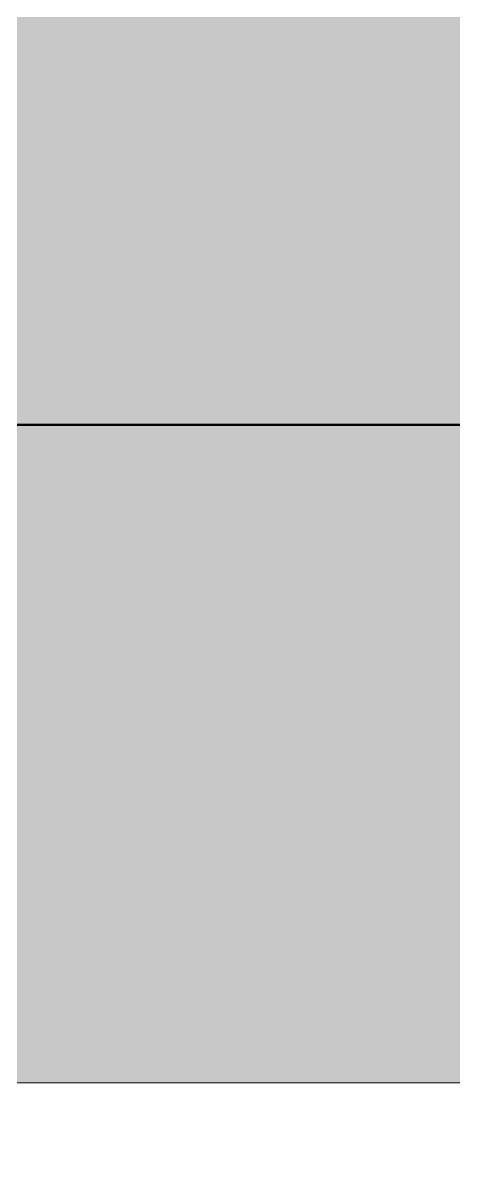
# Model space of a CAD drawing. Header units: millimetres. Extents: x -155050 to -36395, y -2753 to 7638.
# Drawn here: x -81984.4 to -81856.6, y -972.2 to -630.9 of the extents above; entities that cross this region are included whole.
import ezdxf

# ---------------------------------------------------------------- set-up
doc = ezdxf.new("R2010")
doc.units = ezdxf.units.MM
for name, pattern in [('IMPORT-DASHDOT', [11.176, 8.128, -1.524, 0, -1.524]), ('IMPORT-DASHED _2_', [9.652, 8.128, -1.524]), ('IMPORT-DĚLICÍ2 _2_', [15.875, 6.35, -3.175, 0, -3.175, 0, -3.175]), ('IMPORT-KANVBRDO', [20, 7, -6.5, 0, -6.5])]:
    doc.linetypes.add(name, pattern=pattern)
for name, color, linetype, lineweight, true_color in [('---1 - PBS PNP-1', 1, 'Continuous', 35, 0xff0000), ('00_pL_hranice pozemku', 1, 'Continuous', 35, 0xff0000), ('00_pL_katastr-1', 150, 'Continuous', 35, 0x007fff), ('00_pL_KOTY 1500', 7, 'Continuous', 9, 0x260000), ('00_pL_přípojka destova kanalizace-2', 7, 'Continuous', 35, 0x3f7f3f), ('212_HK_situace_03_dwg-1', 40, 'Continuous', 9, 0xffbf00), ('A-WALL-3', 7, 'Continuous', 9, 0xdeddc7), ('A-WALL-4', 7, 'Continuous', 9, 0x787878), ('hch budova-1', 7, 'Continuous', 9, 0x00a5a5), ('hch kanal-3', 30, 'IMPORT-KANVBRDO', 9, 0xff7f00), ('hch oploceni-1', 7, 'IMPORT-DĚLICÍ2 _2_', 9, 0x00a5a5), ('hch teren-1', 7, 'Continuous', 9, 0x00a5a5), ('hch tok-1', 7, 'Continuous', 9, 0x00a5a5), ('Obrys', 2, 'Continuous', 9, 0xffff00), ('Obrys-2', 1, 'IMPORT-DASHED _2_', 9, 0xff0000), ('Obrys-3', 5, 'Continuous', 9, 0x0000ff), ('Obrys-4', 5, 'IMPORT-DASHDOT', 9, 0x0000ff), ('PDF7_000 ISN KABELY NN', 9, 'Continuous', 9, 0x808080), ('PDF7_000 ISN SDĚL OPTIKA METALIKA CHRÁNIČKA PŘÍVOD', 9, 'Continuous', 9, 0x808080), ('PDF7_0V-návrh kanal dešťová', 7, 'Continuous', 9, 0x656565), ('PDF7_26', 9, 'Continuous', 9, 0x808080), ('PDF7_CKKOTY', 7, 'Continuous', 9, 0x260000), ('PDF7_GP Hraniční linie', 7, 'Continuous', 9, 0x0052a5), ('PDF7_GP Stromy', 7, 'Continuous', 9, 0x67a552), ('PDF7_GP Veřejné osvětlení - lampy', 200, 'Continuous', 9, 0xbf00ff), ('PDF7_GP Výšky bodů', 7, 'Continuous', 9, 0x0052a5), ('PDF7_ISS DEŠŤOVÁ KANALIZACE', 9, 'Continuous', 9, 0x808080), ('PDF7_POPIS_500', 1, 'Continuous', 9, 0xff0000), ('PDF7_Slezské Předměstí_646971$0$21900', 7, 'Continuous', 9, 0x002600), ('PDF7_VO_KABEL', 7, 'Continuous', 9, 0x7f6f3f), ('Vlastní 1_A-DETL-GENF-1', 9, 'Continuous', 9, 0x808080)]:
    doc.layers.add(name, color=color, linetype=linetype, lineweight=lineweight, true_color=true_color)
for name, color, linetype, lineweight in [('0-1', 7, 'Continuous', 9), ('00_pL_KOTY', 7, 'Continuous', 9), ('00_pl_rozhrani ploch', 7, 'Continuous', 18), ('00_pL_stavajici objekty', 7, 'Continuous', 50), ('2966-1_navrh dispozice stroju-HK_dwg-1', 7, 'Continuous', 9), ('A-DETL-THIN', 7, 'Continuous', 9), ('A-WALL', 7, 'Continuous', 9), ('HK_TEREN_SESAZENI_dwg-1', 7, 'Continuous', 9), ('Kóty', 7, 'Continuous', 9), ('PDF7_000 BOURÁNÍ', 7, 'Continuous', 9), ('PDF7_GP Popis', 7, 'Continuous', 9)]:
    doc.layers.add(name, color=color, linetype=linetype, lineweight=lineweight)

# ---------------------------------------------------------------- blocks, each defined once
blk = doc.blocks.new('2966-1_navrh dispozice stroju-HK_dwg-867852-Řez 4')
at = {"layer": '0-1'}
for p, q in [((-194955.83, -750), (-197875.83, -750)), ((-197875.83, -750), (-194955.83, -750)), ((-194955.83, -750), (-197875.83, -750)), ((-197875.83, -750), (-196306.83, -750)), ((-194955.83, -750), (-197875.83, -750)), ((-194955.83, -750), (-197875.83, -750)), ((-194955.83, -750), (-197875.83, -750)), ((-194955.83, -750), (-197875.83, -750)), ((-194955.83, -750), (-197875.83, -750)), ((-194955.83, -750), (-197875.83, -750)), ((-194955.83, -750), (-197875.83, -750)), ((-194955.83, -750), (-197875.83, -750)), ((-194955.83, -750), (-197875.83, -750)), ((-194955.83, -750), (-197875.83, -750)), ((-194955.83, -750), (-197875.83, -750)), ((-194955.83, -750), (-197875.83, -750)), ((-197875.83, -750), (-194955.83, -750)), ((-196306.83, -750), (-197875.83, -750)), ((-194955.83, -750), (-197875.83, -750)), ((-194955.83, -750), (-197875.83, -750)), ((-194955.83, -750), (-197875.83, -750)), ((-194955.83, -750), (-197875.83, -750)), ((-194955.83, -750), (-197875.83, -750)), ((-194955.83, -750), (-197875.83, -750)), ((-194955.83, -750), (-197875.83, -750)), ((-194955.83, -750), (-197875.83, -750)), ((-194955.83, -750), (-197875.83, -750)), ((-194955.83, -750), (-197875.83, -750)), ((-194955.83, -750), (-197875.83, -750)), ((-194955.83, -750), (-197875.83, -750)), ((-197616.83, -750), (-194955.83, -750)), ((-197616.83, -750), (-194955.83, -750)), ((-197384.33, -750), (-197614.33, -750)), ((-197384.33, -750), (-197614.33, -750)), ((-197387.33, -750), (-197611.33, -750)), ((-197387.33, -750), (-197611.33, -750)), ((-197387.33, -750), (-197611.33, -750)), ((-197387.33, -750), (-197611.33, -750)), ((-197387.33, -750), (-197611.33, -750)), ((-197387.33, -750), (-197611.33, -750)), ((-197425.24, -750), (-197573.41, -750)), ((-197425.24, -750), (-197573.41, -750)), ((-197471.44, -750), (-197438.9, -750)), ((-197471.44, -750), (-197438.9, -750)), ((-197438.9, -750), (-197470.68, -750)), ((-197438.9, -750), (-197470.68, -750)), ((-197438.9, -750), (-197438.09, -750)), ((-197438.9, -750), (-197438.09, -750)), ((-197408.35, -750), (-197438.09, -750)), ((-197408.35, -750), (-197438.09, -750)), ((-197405.63, -750), (-197425.24, -750)), ((-197405.63, -750), (-197425.24, -750)), ((-197416.26, -750), (-197417.33, -750)), ((-197416.26, -750), (-197417.33, -750)), ((-197416.26, -750), (-197417.33, -750)), ((-197416.26, -750), (-197417.33, -750)), ((-197416.26, -750), (-197417.33, -750)), ((-197416.26, -750), (-197417.33, -750)), ((-197416.26, -750), (-197417.33, -750)), ((-197416.26, -750), (-197417.33, -750)), ((-197416.26, -750), (-197417.33, -750)), ((-197416.26, -750), (-197417.33, -750)), ((-197416.26, -750), (-197417.33, -750)), ((-197416.26, -750), (-197417.33, -750)), ((-197416.83, -750), (-197399.83, -750)), ((-197416.83, -750), (-197399.83, -750)), ((-197416.26, -750), (-197407.83, -750)), ((-197416.26, -750), (-197407.83, -750)), ((-197416.26, -750), (-197407.83, -750)), ((-197416.26, -750), (-197407.83, -750)), ((-197405.66, -750), (-197408.35, -750)), ((-197405.66, -750), (-197408.35, -750)), ((-197407.83, -750), (-197407.33, -750)), ((-197407.33, -750), (-197407.83, -750)), ((-197407.83, -750), (-197407.33, -750)), ((-197407.33, -750), (-197407.83, -750)), ((-197407.83, -750), (-197407.33, -750)), ((-197407.33, -750), (-197407.83, -750)), ((-197407.83, -750), (-197407.33, -750)), ((-197407.33, -750), (-197407.83, -750)), ((-197406.73, -750), (-197407.33, -750)), ((-197406.73, -750), (-197407.33, -750)), ((-197406.73, -750), (-197407.33, -750)), ((-197406.73, -750), (-197407.33, -750)), ((-197406.73, -750), (-197407.33, -750)), ((-197406.73, -750), (-197407.33, -750)), ((-197406.73, -750), (-197407.33, -750)), ((-197406.73, -750), (-197407.33, -750)), ((-197403.33, -750), (-197406.73, -750)), ((-197403.33, -750), (-197406.73, -750)), ((-197403.33, -750), (-197406.73, -750)), ((-197406.73, -750), (-197403.33, -750)), ((-197399.83, -750), (-197405.85, -750)), ((-197399.83, -750), (-197405.85, -750)), ((-197399.33, -750), (-197405.66, -750)), ((-197399.33, -750), (-197405.66, -750)), ((-197399.33, -750), (-197405.63, -750)), ((-197399.33, -750), (-197405.63, -750)), ((-197397.13, -750), (-197403.33, -750)), ((-197397.13, -750), (-197403.33, -750)), ((-197397.13, -750), (-197403.33, -750)), ((-197397.13, -750), (-197403.33, -750)), ((-197397.13, -750), (-197403.33, -750)), ((-197397.13, -750), (-197403.33, -750)), ((-197397.13, -750), (-197403.33, -750)), ((-197397.13, -750), (-197403.33, -750)), ((-197397.13, -750), (-197403.33, -750)), ((-197403.33, -750), (-197397.13, -750)), ((-197397.13, -750), (-197403.33, -750)), ((-197397.13, -750), (-197403.33, -750)), ((-197401.49, -750), (-197402.83, -750)), ((-197401.49, -750), (-197402.83, -750)), ((-197401.49, -750), (-197402.83, -750)), ((-197401.49, -750), (-197402.83, -750)), ((-197401.49, -750), (-197402.83, -750)), ((-197401.49, -750), (-197402.83, -750)), ((-197401.49, -750), (-197402.83, -750)), ((-197401.49, -750), (-197402.83, -750)), ((-197402.83, -750), (-197401.49, -750)), ((-197402.83, -750), (-197401.49, -750)), ((-197402.83, -750), (-197401.49, -750)), ((-197402.83, -750), (-197401.49, -750)), ((-197386.17, -750), (-197401.49, -750)), ((-197386.17, -750), (-197401.49, -750)), ((-197386.17, -750), (-197401.49, -750)), ((-197386.17, -750), (-197401.49, -750)), ((-197401.29, -750), (-197384.03, -750)), ((-197384.03, -750), (-197401.29, -750)), ((-197396.06, -750), (-197397.13, -750)), ((-197396.06, -750), (-197397.13, -750)), ((-197396.06, -750), (-197397.13, -750)), ((-197396.06, -750), (-197397.13, -750)), ((-197396.06, -750), (-197397.13, -750)), ((-197396.06, -750), (-197397.13, -750)), ((-197396.06, -750), (-197397.13, -750)), ((-197396.06, -750), (-197397.13, -750)), ((-197397.13, -750), (-197396.06, -750)), ((-197397.13, -750), (-197396.06, -750)), ((-197397.13, -750), (-197396.06, -750)), ((-197397.13, -750), (-197396.06, -750)), ((-197384.83, -750), (-197396.06, -750)), ((-197384.83, -750), (-197396.06, -750)), ((-197384.83, -750), (-197396.06, -750)), ((-197384.83, -750), (-197396.06, -750)), ((-197384.33, -750), (-197387.33, -750)), ((-197384.33, -750), (-197387.33, -750)), ((-197387.33, -750), (-197384.83, -750)), ((-197384.03, -750), (-197387.33, -750)), ((-197384.83, -750), (-197387.33, -750)), ((-197384.03, -750), (-197387.33, -750)), ((-197384.78, -750), (-197384.83, -750)), ((-197384.78, -750), (-197384.83, -750)), ((-197380.42, -750), (-197384.83, -750)), ((-197384.78, -750), (-197384.83, -750)), ((-197384.78, -750), (-197384.83, -750)), ((-197380.42, -750), (-197384.83, -750)), ((-197384.78, -750), (-197384.83, -750)), ((-197384.78, -750), (-197384.83, -750)), ((-197380.42, -750), (-197384.83, -750)), ((-197384.78, -750), (-197384.83, -750)), ((-197384.78, -750), (-197384.83, -750)), ((-197380.42, -750), (-197384.83, -750)), ((-197382.83, -750), (-197384.83, -750)), ((-197384.83, -750), (-197383.49, -750)), ((-197383.18, -750), (-197384.83, -750)), ((-197382.83, -750), (-197384.83, -750)), ((-197384.83, -750), (-197383.49, -750)), ((-197383.18, -750), (-197384.83, -750)), ((-197382.83, -750), (-197384.83, -750)), ((-197384.83, -750), (-197383.49, -750)), ((-197383.18, -750), (-197384.83, -750)), ((-197382.83, -750), (-197384.83, -750)), ((-197384.83, -750), (-197383.49, -750)), ((-197383.18, -750), (-197384.83, -750)), ((-197380.42, -750), (-197384.78, -750)), ((-197380.42, -750), (-197384.78, -750)), ((-197380.42, -750), (-197384.78, -750)), ((-197380.42, -750), (-197384.78, -750)), ((-197382.8, -750), (-197384.78, -750)), ((-197382.8, -750), (-197384.78, -750)), ((-197382.8, -750), (-197384.78, -750)), ((-197382.8, -750), (-197384.78, -750)), ((-197382.8, -750), (-197384.78, -750)), ((-197382.8, -750), (-197384.78, -750)), ((-197382.8, -750), (-197384.78, -750)), ((-197382.8, -750), (-197384.78, -750)), ((-197352.59, -750), (-197384.33, -750)), ((-197365.89, -750), (-197384.33, -750)), ((-197352.59, -750), (-197384.33, -750)), ((-197352.59, -750), (-197384.33, -750)), ((-197352.59, -750), (-197384.33, -750)), ((-197365.89, -750), (-197384.33, -750)), ((-197352.59, -750), (-197384.33, -750)), ((-197352.59, -750), (-197384.33, -750)), ((-197352.59, -750), (-197384.33, -750)), ((-197384.33, -750), (-197352.59, -750)), ((-197352.59, -750), (-197384.33, -750)), ((-197352.59, -750), (-197384.33, -750)), ((-197374.33, -750), (-197384.03, -750)), ((-197374.33, -750), (-197384.03, -750)), ((-197384.03, -750), (-197374.33, -750)), ((-197374.33, -750), (-197384.03, -750)), ((-197380.42, -750), (-197382.83, -750)), ((-197380.42, -750), (-197382.83, -750)), ((-197380.42, -750), (-197382.83, -750)), ((-197380.42, -750), (-197382.83, -750)), ((-197380.42, -750), (-197382.8, -750)), ((-197380.42, -750), (-197382.8, -750)), ((-197380.42, -750), (-197382.8, -750)), ((-197380.42, -750), (-197382.8, -750)), ((-197379.72, -750), (-197380.42, -750)), ((-197379.42, -750), (-197380.42, -750)), ((-197379.72, -750), (-197380.42, -750)), ((-197379.42, -750), (-197380.42, -750)), ((-197379.72, -750), (-197380.42, -750)), ((-197379.42, -750), (-197380.42, -750)), ((-197379.72, -750), (-197380.42, -750)), ((-197379.42, -750), (-197380.42, -750)), ((-197319.83, -750), (-197379.72, -750)), ((-197319.83, -750), (-197379.72, -750)), ((-197319.83, -750), (-197379.72, -750)), ((-197319.83, -750), (-197379.72, -750)), ((-197324.83, -750), (-197379.42, -750)), ((-197324.83, -750), (-197379.42, -750)), ((-197324.83, -750), (-197379.42, -750)), ((-197324.83, -750), (-197379.42, -750)), ((-197364.76, -750), (-197365.83, -750)), ((-197364.76, -750), (-197365.83, -750)), ((-197364.76, -750), (-197365.83, -750)), ((-197364.76, -750), (-197365.83, -750)), ((-197364.76, -750), (-197365.83, -750)), ((-197364.76, -750), (-197365.83, -750)), ((-197364.76, -750), (-197356.33, -750)), ((-197364.76, -750), (-197356.33, -750)), ((-197356.33, -750), (-197355.83, -750)), ((-197355.83, -750), (-197356.33, -750)), ((-197356.33, -750), (-197355.83, -750)), ((-197355.83, -750), (-197356.33, -750)), ((-197355.83, -750), (-197352.33, -750)), ((-197355.83, -750), (-197352.33, -750)), ((-197344.33, -750), (-197352.59, -750)), ((-197344.33, -750), (-197352.59, -750)), ((-197344.33, -750), (-197352.59, -750)), ((-197344.33, -750), (-197352.59, -750)), ((-197344.33, -750), (-197352.59, -750)), ((-197344.33, -750), (-197352.59, -750)), ((-197349.33, -750), (-197352.33, -750)), ((-197352.33, -750), (-197349.33, -750)), ((-197352.33, -750), (-197349.33, -750)), ((-197349.33, -750), (-197352.33, -750)), ((-197349.33, -750), (-197352.33, -750)), ((-197352.33, -750), (-197349.33, -750)), ((-197352.33, -750), (-197349.33, -750)), ((-197349.33, -750), (-197352.33, -750)), ((-197349.33, -750), (-197344.33, -750)), ((-197344.33, -750), (-197349.33, -750)), ((-197344.33, -750), (-197349.33, -750)), ((-197344.33, -750), (-197349.33, -750)), ((-197349.33, -750), (-197344.33, -750)), ((-197344.33, -750), (-197349.33, -750)), ((-197344.33, -750), (-197349.33, -750)), ((-197344.33, -750), (-197349.33, -750)), ((-197339.33, -750), (-197344.33, -750)), ((-197339.33, -750), (-197344.33, -750)), ((-197339.33, -750), (-197344.33, -750)), ((-197339.33, -750), (-197344.33, -750)), ((-197324.83, -750), (-197339.33, -750)), ((-197339.33, -750), (-197324.83, -750)), ((-197324.83, -750), (-197339.33, -750)), ((-197339.33, -750), (-197324.83, -750)), ((-197312.83, -750), (-197324.83, -750)), ((-197324.83, -750), (-197312.83, -750)), ((-197312.83, -750), (-197324.83, -750)), ((-197324.83, -750), (-197312.83, -750)), ((-197312.83, -750), (-197294.91, -750)), ((-197312.83, -750), (-197294.91, -750))]:
    blk.add_line(p, q, dxfattribs=at)
at = {"layer": '0-1', "flags": 128}
for points in [[(-197614.62, -750), (-197597.36, -750), (-197401.29, -750)], [(-197384.03, -750), (-197401.29, -750), (-197597.36, -750), (-197614.62, -750), (-197597.36, -750), (-197401.29, -750), (-197384.03, -750), (-197374.33, -750)], [(-197614.62, -750), (-197597.36, -750), (-197401.29, -750)], [(-197374.33, -750), (-197384.03, -750), (-197401.29, -750), (-197597.36, -750), (-197614.62, -750), (-197597.36, -750), (-197401.29, -750), (-197384.03, -750)], [(-197387.33, -750), (-197388.33, -750), (-197610.33, -750), (-197611.33, -750)], [(-197387.33, -750), (-197388.33, -750), (-197610.33, -750), (-197611.33, -750)], [(-197587.83, -750), (-197410.83, -750), (-197408.27, -750)], [(-197587.83, -750), (-197410.83, -750), (-197408.27, -750)], [(-197408.27, -750), (-197412.24, -750), (-197425.24, -750), (-197573.41, -750), (-197586.42, -750), (-197412.24, -750)], [(-197408.27, -750), (-197412.24, -750), (-197425.24, -750), (-197573.41, -750), (-197586.42, -750), (-197412.24, -750)], [(-197576.57, -750), (-197576.83, -750), (-197556.83, -750), (-197441.83, -750), (-197421.83, -750), (-197422.09, -750), (-197441.94, -750)], [(-197576.57, -750), (-197576.83, -750), (-197556.83, -750), (-197441.83, -750), (-197421.83, -750), (-197422.09, -750), (-197441.94, -750)], [(-197421.83, -750), (-197422.91, -750), (-197430.75, -750), (-197432.91, -750), (-197440.75, -750), (-197441.83, -750), (-197443.73, -750), (-197455.38, -750), (-197459.15, -750), (-197467.43, -750), (-197471.06, -750), (-197474.23, -750), (-197477.8, -750), (-197485.76, -750), (-197477.8, -750)], [(-197421.83, -750), (-197422.91, -750), (-197430.75, -750), (-197432.91, -750), (-197440.75, -750), (-197441.83, -750), (-197443.73, -750), (-197455.38, -750), (-197459.15, -750), (-197467.43, -750), (-197471.06, -750), (-197474.23, -750), (-197477.8, -750), (-197485.76, -750), (-197477.8, -750)], [(-197422.09, -750), (-197444.53, -750), (-197449.53, -750)], [(-197422.09, -750), (-197444.53, -750), (-197449.53, -750)], [(-197405.66, -750), (-197408.35, -750), (-197438.09, -750), (-197438.9, -750)], [(-197405.66, -750), (-197408.35, -750), (-197438.09, -750), (-197438.9, -750)], [(-197407.83, -750), (-197416.26, -750), (-197417.33, -750)], [(-197417.33, -750), (-197416.26, -750), (-197407.83, -750)], [(-197417.33, -750), (-197416.26, -750), (-197407.83, -750)], [(-197417.33, -750), (-197416.26, -750), (-197407.83, -750)], [(-197407.83, -750), (-197416.26, -750), (-197417.33, -750)], [(-197417.33, -750), (-197416.26, -750), (-197407.83, -750)], [(-197407.83, -750), (-197416.26, -750), (-197417.33, -750)], [(-197417.33, -750), (-197416.26, -750), (-197407.83, -750)], [(-197417.33, -750), (-197416.26, -750), (-197407.83, -750)], [(-197417.33, -750), (-197416.26, -750), (-197407.83, -750)], [(-197407.83, -750), (-197416.26, -750), (-197417.33, -750)], [(-197417.33, -750), (-197416.26, -750), (-197407.83, -750)], [(-197406.73, -750), (-197403.33, -750), (-197397.13, -750)], [(-197406.73, -750), (-197403.33, -750), (-197397.13, -750)], [(-197397.13, -750), (-197403.33, -750), (-197406.73, -750)], [(-197397.13, -750), (-197403.33, -750), (-197406.73, -750)], [(-197384.83, -750), (-197386.17, -750), (-197401.49, -750), (-197402.83, -750)], [(-197386.17, -750), (-197401.49, -750), (-197402.83, -750)], [(-197384.83, -750), (-197386.17, -750), (-197401.49, -750), (-197402.83, -750)], [(-197384.83, -750), (-197386.17, -750), (-197401.49, -750), (-197402.83, -750)], [(-197384.83, -750), (-197386.17, -750), (-197401.49, -750), (-197402.83, -750)], [(-197402.83, -750), (-197401.49, -750), (-197386.17, -750)], [(-197384.83, -750), (-197386.17, -750), (-197401.49, -750), (-197402.83, -750)], [(-197384.83, -750), (-197386.17, -750), (-197401.49, -750), (-197402.83, -750)], [(-197386.17, -750), (-197401.49, -750), (-197402.83, -750)], [(-197384.83, -750), (-197386.17, -750), (-197401.49, -750), (-197402.83, -750)], [(-197384.83, -750), (-197386.17, -750), (-197401.49, -750), (-197402.83, -750)], [(-197402.83, -750), (-197401.49, -750), (-197386.17, -750)], [(-197384.83, -750), (-197396.06, -750), (-197397.13, -750)], [(-197384.83, -750), (-197396.06, -750), (-197397.13, -750)], [(-197384.83, -750), (-197396.06, -750), (-197397.13, -750)], [(-197384.83, -750), (-197396.06, -750), (-197397.13, -750)], [(-197384.83, -750), (-197396.06, -750), (-197397.13, -750)], [(-197397.13, -750), (-197396.06, -750), (-197384.83, -750)], [(-197384.83, -750), (-197396.06, -750), (-197397.13, -750)], [(-197384.83, -750), (-197396.06, -750), (-197397.13, -750)], [(-197384.83, -750), (-197396.06, -750), (-197397.13, -750)], [(-197384.83, -750), (-197396.06, -750), (-197397.13, -750)], [(-197384.83, -750), (-197396.06, -750), (-197397.13, -750)], [(-197397.13, -750), (-197396.06, -750), (-197384.83, -750)], [(-197387.33, -750), (-197384.03, -750), (-197374.33, -750), (-197387.33, -750)], [(-197387.33, -750), (-197384.03, -750), (-197374.33, -750), (-197387.33, -750)], [(-197380.42, -750), (-197379.72, -750), (-197319.83, -750)], [(-197319.83, -750), (-197379.72, -750), (-197380.42, -750)], [(-197380.42, -750), (-197379.42, -750), (-197324.83, -750)], [(-197380.42, -750), (-197379.42, -750), (-197324.83, -750)], [(-197380.42, -750), (-197379.72, -750), (-197319.83, -750)], [(-197319.83, -750), (-197379.72, -750), (-197380.42, -750)], [(-197380.42, -750), (-197379.42, -750), (-197324.83, -750)], [(-197380.42, -750), (-197379.42, -750), (-197324.83, -750)], [(-197380.42, -750), (-197379.72, -750), (-197319.83, -750)], [(-197319.83, -750), (-197379.72, -750), (-197380.42, -750)], [(-197380.42, -750), (-197379.42, -750), (-197324.83, -750)], [(-197380.42, -750), (-197379.42, -750), (-197324.83, -750)], [(-197380.42, -750), (-197379.72, -750), (-197319.83, -750)], [(-197319.83, -750), (-197379.72, -750), (-197380.42, -750)], [(-197380.42, -750), (-197379.42, -750), (-197324.83, -750)], [(-197380.42, -750), (-197379.42, -750), (-197324.83, -750)], [(-197365.83, -750), (-197364.76, -750), (-197356.33, -750)], [(-197356.33, -750), (-197364.76, -750), (-197365.83, -750)], [(-197365.83, -750), (-197364.76, -750), (-197356.33, -750)], [(-197356.33, -750), (-197364.76, -750), (-197365.83, -750)], [(-197365.83, -750), (-197364.76, -750), (-197356.33, -750)], [(-197365.83, -750), (-197364.76, -750), (-197356.33, -750)], [(-196536.83, -750), (-196554.75, -750), (-197294.91, -750), (-197312.83, -750)], [(-196536.83, -750), (-196554.75, -750), (-197294.91, -750), (-197312.83, -750)]]:
    blk.add_lwpolyline(points, dxfattribs=at)
blk.add_lwpolyline([(-197399.33, -750), (-197408.27, -750), (-197405.63, -750)], close=True, dxfattribs=at)
blk.add_lwpolyline([(-197399.33, -750), (-197408.27, -750), (-197405.63, -750)], close=True, dxfattribs=at)
at = {"layer": '0-1'}
for points, knots in [([(-197416.26, -750), (-197416.58, -750), (-197417.12, -750), (-197417.33, -750), (-197417.33, -750)], [0, 0, 0, 0, 0.498351, 1, 1, 1, 1]), ([(-197417.33, -750), (-197417.33, -750), (-197417.12, -750), (-197416.58, -750), (-197416.26, -750)], [0, 0, 0, 0, 0.498895, 1, 1, 1, 1]), ([(-197416.26, -750), (-197416.58, -750), (-197417.12, -750), (-197417.33, -750), (-197417.33, -750)], [0, 0, 0, 0, 0.501105, 1, 1, 1, 1]), ([(-197417.33, -750), (-197417.33, -750), (-197417.12, -750), (-197416.58, -750), (-197416.26, -750)], [0, 0, 0, 0, 0.501649, 1, 1, 1, 1]), ([(-197416.26, -750), (-197416.58, -750), (-197417.12, -750), (-197417.33, -750), (-197417.33, -750)], [0, 0, 0, 0, 0.498351, 1, 1, 1, 1]), ([(-197417.33, -750), (-197417.33, -750), (-197417.12, -750), (-197416.58, -750), (-197416.26, -750)], [0, 0, 0, 0, 0.498895, 1, 1, 1, 1]), ([(-197416.26, -750), (-197416.58, -750), (-197417.12, -750), (-197417.33, -750), (-197417.33, -750)], [0, 0, 0, 0, 0.501105, 1, 1, 1, 1]), ([(-197417.33, -750), (-197417.33, -750), (-197417.12, -750), (-197416.58, -750), (-197416.26, -750)], [0, 0, 0, 0, 0.501649, 1, 1, 1, 1]), ([(-197401.49, -750), (-197401.89, -750), (-197402.57, -750), (-197402.83, -750), (-197402.83, -750)], [0, 0, 0, 0, 0.498414, 1, 1, 1, 1]), ([(-197402.83, -750), (-197402.83, -750), (-197402.57, -750), (-197401.9, -750), (-197401.49, -750)], [0, 0, 0, 0, 0.498882, 1, 1, 1, 1]), ([(-197402.83, -750), (-197402.83, -750), (-197402.57, -750), (-197401.89, -750), (-197401.49, -750)], [0, 0, 0, 0, 0.501586, 1, 1, 1, 1]), ([(-197401.49, -750), (-197401.9, -750), (-197402.57, -750), (-197402.83, -750), (-197402.83, -750)], [0, 0, 0, 0, 0.501118, 1, 1, 1, 1]), ([(-197401.49, -750), (-197401.89, -750), (-197402.57, -750), (-197402.83, -750), (-197402.83, -750)], [0, 0, 0, 0, 0.498414, 1, 1, 1, 1]), ([(-197402.83, -750), (-197402.83, -750), (-197402.57, -750), (-197401.9, -750), (-197401.49, -750)], [0, 0, 0, 0, 0.498882, 1, 1, 1, 1]), ([(-197402.83, -750), (-197402.83, -750), (-197402.57, -750), (-197401.89, -750), (-197401.49, -750)], [0, 0, 0, 0, 0.501586, 1, 1, 1, 1]), ([(-197401.49, -750), (-197401.9, -750), (-197402.57, -750), (-197402.83, -750), (-197402.83, -750)], [0, 0, 0, 0, 0.501118, 1, 1, 1, 1]), ([(-197396.06, -750), (-197396.38, -750), (-197396.92, -750), (-197397.13, -750), (-197397.13, -750)], [0, 0, 0, 0, 0.498408, 1, 1, 1, 1]), ([(-197397.13, -750), (-197397.13, -750), (-197396.92, -750), (-197396.38, -750), (-197396.06, -750)], [0, 0, 0, 0, 0.498915, 1, 1, 1, 1]), ([(-197397.13, -750), (-197397.13, -750), (-197396.92, -750), (-197396.38, -750), (-197396.06, -750)], [0, 0, 0, 0, 0.501592, 1, 1, 1, 1]), ([(-197396.06, -750), (-197396.38, -750), (-197396.92, -750), (-197397.13, -750), (-197397.13, -750)], [0, 0, 0, 0, 0.501085, 1, 1, 1, 1]), ([(-197396.06, -750), (-197396.38, -750), (-197396.92, -750), (-197397.13, -750), (-197397.13, -750)], [0, 0, 0, 0, 0.498408, 1, 1, 1, 1]), ([(-197397.13, -750), (-197397.13, -750), (-197396.92, -750), (-197396.38, -750), (-197396.06, -750)], [0, 0, 0, 0, 0.498915, 1, 1, 1, 1]), ([(-197397.13, -750), (-197397.13, -750), (-197396.92, -750), (-197396.38, -750), (-197396.06, -750)], [0, 0, 0, 0, 0.501592, 1, 1, 1, 1]), ([(-197396.06, -750), (-197396.38, -750), (-197396.92, -750), (-197397.13, -750), (-197397.13, -750)], [0, 0, 0, 0, 0.501085, 1, 1, 1, 1]), ([(-197384.33, -750), (-197384.48, -750), (-197384.71, -750), (-197384.99, -750), (-197385.16, -750), (-197385.29, -750), (-197385.4, -750), (-197385.49, -750), (-197385.58, -750), (-197385.66, -750), (-197385.73, -750), (-197385.81, -750), (-197385.88, -750), (-197385.94, -750), (-197386, -750), (-197386.07, -750), (-197386.13, -750), (-197386.18, -750), (-197386.24, -750), (-197386.3, -750), (-197386.35, -750), (-197386.4, -750), (-197386.45, -750), (-197386.5, -750), (-197386.55, -750), (-197386.6, -750), (-197386.65, -750), (-197386.7, -750), (-197386.75, -750), (-197386.79, -750), (-197386.84, -750), (-197386.88, -750), (-197386.92, -750), (-197386.97, -750), (-197387.01, -750), (-197387.05, -750), (-197387.09, -750), (-197387.13, -750), (-197387.17, -750), (-197387.21, -750), (-197387.25, -750), (-197387.28, -750), (-197387.32, -750), (-197387.36, -750), (-197387.39, -750), (-197387.43, -750), (-197387.46, -750), (-197387.5, -750), (-197387.53, -750), (-197387.56, -750), (-197387.6, -750), (-197387.63, -750), (-197387.66, -750), (-197387.69, -750), (-197387.72, -750), (-197387.75, -750), (-197387.78, -750), (-197387.8, -750), (-197387.83, -750), (-197387.86, -750), (-197387.88, -750), (-197387.91, -750), (-197387.93, -750), (-197387.96, -750), (-197387.98, -750), (-197388, -750), (-197388.03, -750), (-197388.05, -750), (-197388.07, -750), (-197388.09, -750), (-197388.11, -750), (-197388.13, -750), (-197388.14, -750), (-197388.16, -750), (-197388.18, -750), (-197388.19, -750), (-197388.21, -750), (-197388.22, -750), (-197388.24, -750), (-197388.25, -750), (-197388.26, -750), (-197388.27, -750), (-197388.28, -750), (-197388.29, -750), (-197388.29, -750), (-197388.3, -750), (-197388.31, -750), (-197388.31, -750), (-197388.31, -750), (-197388.32, -750), (-197388.32, -750), (-197388.33, -750), (-197388.33, -750)], [0, 0, 0, 0, 0.114878, 0.167617, 0.207151, 0.237813, 0.263908, 0.287118, 0.30834, 0.328069, 0.34664, 0.364261, 0.381091, 0.397253, 0.412841, 0.427927, 0.442568, 0.456808, 0.470683, 0.484223, 0.497456, 0.510402, 0.523083, 0.53552, 0.547728, 0.559718, 0.571495, 0.583067, 0.59444, 0.605618, 0.61661, 0.62742, 0.638056, 0.648522, 0.658825, 0.668971, 0.678963, 0.688803, 0.698492, 0.708031, 0.717421, 0.726663, 0.735759, 0.744708, 0.753513, 0.762174, 0.770692, 0.779067, 0.787298, 0.795385, 0.803327, 0.811123, 0.818771, 0.826271, 0.833622, 0.840823, 0.847873, 0.854772, 0.861519, 0.868114, 0.874557, 0.880849, 0.886991, 0.892983, 0.898826, 0.90452, 0.910066, 0.915465, 0.920718, 0.925825, 0.930785, 0.935592, 0.940242, 0.944726, 0.949037, 0.953171, 0.957121, 0.960883, 0.964454, 0.967832, 0.971017, 0.974011, 0.976827, 0.979484, 0.982008, 0.984428, 0.986766, 0.989044, 0.991277, 0.99348, 0.995663, 1, 1, 1, 1]), ([(-197384.33, -750), (-197384.48, -750), (-197384.71, -750), (-197384.99, -750), (-197385.16, -750), (-197385.29, -750), (-197385.4, -750), (-197385.49, -750), (-197385.58, -750), (-197385.66, -750), (-197385.73, -750), (-197385.81, -750), (-197385.88, -750), (-197385.94, -750), (-197386, -750), (-197386.07, -750), (-197386.13, -750), (-197386.18, -750), (-197386.24, -750), (-197386.3, -750), (-197386.35, -750), (-197386.4, -750), (-197386.45, -750), (-197386.5, -750), (-197386.55, -750), (-197386.6, -750), (-197386.65, -750), (-197386.7, -750), (-197386.75, -750), (-197386.79, -750), (-197386.84, -750), (-197386.88, -750), (-197386.92, -750), (-197386.97, -750), (-197387.01, -750), (-197387.05, -750), (-197387.09, -750), (-197387.13, -750), (-197387.17, -750), (-197387.21, -750), (-197387.25, -750), (-197387.28, -750), (-197387.32, -750), (-197387.36, -750), (-197387.39, -750), (-197387.43, -750), (-197387.46, -750), (-197387.5, -750), (-197387.53, -750), (-197387.56, -750), (-197387.6, -750), (-197387.63, -750), (-197387.66, -750), (-197387.69, -750), (-197387.72, -750), (-197387.75, -750), (-197387.78, -750), (-197387.8, -750), (-197387.83, -750), (-197387.86, -750), (-197387.88, -750), (-197387.91, -750), (-197387.93, -750), (-197387.96, -750), (-197387.98, -750), (-197388, -750), (-197388.03, -750), (-197388.05, -750), (-197388.07, -750), (-197388.09, -750), (-197388.11, -750), (-197388.13, -750), (-197388.14, -750), (-197388.16, -750), (-197388.18, -750), (-197388.19, -750), (-197388.21, -750), (-197388.22, -750), (-197388.24, -750), (-197388.25, -750), (-197388.26, -750), (-197388.27, -750), (-197388.28, -750), (-197388.29, -750), (-197388.29, -750), (-197388.3, -750), (-197388.31, -750), (-197388.31, -750), (-197388.31, -750), (-197388.32, -750), (-197388.32, -750), (-197388.33, -750), (-197388.33, -750)], [0, 0, 0, 0, 0.114878, 0.167617, 0.207151, 0.237813, 0.263908, 0.287118, 0.30834, 0.328069, 0.34664, 0.364261, 0.381091, 0.397253, 0.412841, 0.427927, 0.442568, 0.456808, 0.470683, 0.484223, 0.497456, 0.510402, 0.523083, 0.53552, 0.547728, 0.559718, 0.571495, 0.583067, 0.59444, 0.605618, 0.61661, 0.62742, 0.638056, 0.648522, 0.658825, 0.668971, 0.678963, 0.688803, 0.698492, 0.708031, 0.717421, 0.726663, 0.735759, 0.744708, 0.753513, 0.762174, 0.770692, 0.779067, 0.787298, 0.795385, 0.803327, 0.811123, 0.818771, 0.826271, 0.833622, 0.840823, 0.847873, 0.854772, 0.861519, 0.868114, 0.874557, 0.880849, 0.886991, 0.892983, 0.898826, 0.90452, 0.910066, 0.915465, 0.920718, 0.925825, 0.930785, 0.935592, 0.940242, 0.944726, 0.949037, 0.953171, 0.957121, 0.960883, 0.964454, 0.967832, 0.971017, 0.974011, 0.976827, 0.979484, 0.982008, 0.984428, 0.986766, 0.989044, 0.991277, 0.99348, 0.995663, 1, 1, 1, 1]), ([(-197380.42, -750), (-197380.66, -750), (-197381.02, -750), (-197381.5, -750), (-197381.84, -750), (-197382.18, -750), (-197382.51, -750), (-197382.82, -750), (-197383.12, -750), (-197383.4, -750), (-197383.65, -750), (-197383.89, -750), (-197384.1, -750), (-197384.29, -750), (-197384.45, -750), (-197384.59, -750), (-197384.69, -750), (-197384.79, -750), (-197384.83, -750), (-197384.83, -750)], [0, 0, 0, 0, 0.140218, 0.209188, 0.277198, 0.343796, 0.408445, 0.470776, 0.530707, 0.588075, 0.642498, 0.693685, 0.741619, 0.786426, 0.828139, 0.866787, 0.90265, 0.936318, 1, 1, 1, 1]), ([(-197380.42, -750), (-197380.66, -750), (-197381.02, -750), (-197381.5, -750), (-197381.84, -750), (-197382.18, -750), (-197382.51, -750), (-197382.82, -750), (-197383.12, -750), (-197383.4, -750), (-197383.65, -750), (-197383.89, -750), (-197384.1, -750), (-197384.29, -750), (-197384.45, -750), (-197384.59, -750), (-197384.69, -750), (-197384.79, -750), (-197384.83, -750), (-197384.83, -750)], [0, 0, 0, 0, 0.140218, 0.209188, 0.277198, 0.343796, 0.408445, 0.470776, 0.530707, 0.588075, 0.642498, 0.693685, 0.741619, 0.786426, 0.828139, 0.866787, 0.90265, 0.936318, 1, 1, 1, 1]), ([(-197380.42, -750), (-197380.66, -750), (-197381.02, -750), (-197381.5, -750), (-197381.84, -750), (-197382.18, -750), (-197382.51, -750), (-197382.82, -750), (-197383.12, -750), (-197383.4, -750), (-197383.65, -750), (-197383.89, -750), (-197384.1, -750), (-197384.29, -750), (-197384.45, -750), (-197384.59, -750), (-197384.69, -750), (-197384.79, -750), (-197384.83, -750), (-197384.83, -750)], [0, 0, 0, 0, 0.140218, 0.209188, 0.277198, 0.343796, 0.408445, 0.470776, 0.530707, 0.588075, 0.642498, 0.693685, 0.741619, 0.786426, 0.828139, 0.866787, 0.90265, 0.936318, 1, 1, 1, 1]), ([(-197380.42, -750), (-197380.66, -750), (-197381.02, -750), (-197381.5, -750), (-197381.84, -750), (-197382.18, -750), (-197382.51, -750), (-197382.82, -750), (-197383.12, -750), (-197383.4, -750), (-197383.65, -750), (-197383.89, -750), (-197384.1, -750), (-197384.29, -750), (-197384.45, -750), (-197384.59, -750), (-197384.69, -750), (-197384.79, -750), (-197384.83, -750), (-197384.83, -750)], [0, 0, 0, 0, 0.140218, 0.209188, 0.277198, 0.343796, 0.408445, 0.470776, 0.530707, 0.588075, 0.642498, 0.693685, 0.741619, 0.786426, 0.828139, 0.866787, 0.90265, 0.936318, 1, 1, 1, 1]), ([(-197384.78, -750), (-197384.73, -750), (-197384.61, -750), (-197384.38, -750), (-197384.16, -750), (-197383.91, -750), (-197383.62, -750), (-197383.29, -750), (-197382.94, -750), (-197382.56, -750), (-197382.16, -750), (-197381.74, -750), (-197381.16, -750), (-197380.72, -750), (-197380.42, -750)], [0, 0, 0, 0, 0.0917, 0.143299, 0.199902, 0.261596, 0.328321, 0.40007, 0.47647, 0.55688, 0.640784, 0.727803, 0.817213, 1, 1, 1, 1]), ([(-197384.78, -750), (-197384.73, -750), (-197384.61, -750), (-197384.38, -750), (-197384.16, -750), (-197383.91, -750), (-197383.62, -750), (-197383.29, -750), (-197382.94, -750), (-197382.56, -750), (-197382.16, -750), (-197381.74, -750), (-197381.16, -750), (-197380.72, -750), (-197380.42, -750)], [0, 0, 0, 0, 0.0917, 0.143299, 0.199902, 0.261596, 0.328321, 0.40007, 0.47647, 0.55688, 0.640784, 0.727803, 0.817213, 1, 1, 1, 1]), ([(-197384.78, -750), (-197384.73, -750), (-197384.61, -750), (-197384.38, -750), (-197384.16, -750), (-197383.91, -750), (-197383.62, -750), (-197383.29, -750), (-197382.94, -750), (-197382.56, -750), (-197382.16, -750), (-197381.74, -750), (-197381.16, -750), (-197380.72, -750), (-197380.42, -750)], [0, 0, 0, 0, 0.0917, 0.143299, 0.199902, 0.261596, 0.328321, 0.40007, 0.47647, 0.55688, 0.640784, 0.727803, 0.817213, 1, 1, 1, 1]), ([(-197384.78, -750), (-197384.73, -750), (-197384.61, -750), (-197384.38, -750), (-197384.16, -750), (-197383.91, -750), (-197383.62, -750), (-197383.29, -750), (-197382.94, -750), (-197382.56, -750), (-197382.16, -750), (-197381.74, -750), (-197381.16, -750), (-197380.72, -750), (-197380.42, -750)], [0, 0, 0, 0, 0.0917, 0.143299, 0.199902, 0.261596, 0.328321, 0.40007, 0.47647, 0.55688, 0.640784, 0.727803, 0.817213, 1, 1, 1, 1]), ([(-197364.76, -750), (-197365.08, -750), (-197365.62, -750), (-197365.83, -750), (-197365.83, -750)], [0, 0, 0, 0, 0.498351, 1, 1, 1, 1]), ([(-197365.83, -750), (-197365.83, -750), (-197365.62, -750), (-197365.08, -750), (-197364.76, -750)], [0, 0, 0, 0, 0.498895, 1, 1, 1, 1]), ([(-197364.76, -750), (-197365.08, -750), (-197365.62, -750), (-197365.83, -750), (-197365.83, -750)], [0, 0, 0, 0, 0.498351, 1, 1, 1, 1]), ([(-197365.83, -750), (-197365.83, -750), (-197365.62, -750), (-197365.08, -750), (-197364.76, -750)], [0, 0, 0, 0, 0.498895, 1, 1, 1, 1]), ([(-197354.08, -750), (-197354.18, -750), (-197354.34, -750), (-197354.56, -750), (-197354.72, -750), (-197354.88, -750), (-197355.03, -750), (-197355.19, -750), (-197355.35, -750), (-197355.56, -750), (-197355.72, -750), (-197355.83, -750)], [0, 0, 0, 0, 0.182884, 0.274098, 0.365162, 0.456096, 0.546918, 0.637646, 0.7283, 0.818897, 1, 1, 1, 1]), ([(-197354.08, -750), (-197354.18, -750), (-197354.34, -750), (-197354.56, -750), (-197354.72, -750), (-197354.88, -750), (-197355.03, -750), (-197355.19, -750), (-197355.35, -750), (-197355.56, -750), (-197355.72, -750), (-197355.83, -750)], [0, 0, 0, 0, 0.182884, 0.274098, 0.365162, 0.456096, 0.546918, 0.637646, 0.7283, 0.818897, 1, 1, 1, 1]), ([(-197352.59, -750), (-197352.32, -750), (-197351.91, -750), (-197351.36, -750), (-197350.97, -750), (-197350.59, -750), (-197350.21, -750), (-197349.84, -750), (-197349.49, -750), (-197349.15, -750), (-197348.81, -750), (-197348.49, -750), (-197348.18, -750), (-197347.87, -750), (-197347.58, -750), (-197347.3, -750), (-197347.03, -750), (-197346.78, -750), (-197346.53, -750), (-197346.29, -750), (-197346.07, -750), (-197345.86, -750), (-197345.66, -750), (-197345.47, -750), (-197345.3, -750), (-197345.14, -750), (-197344.99, -750), (-197344.85, -750), (-197344.73, -750), (-197344.63, -750), (-197344.54, -750), (-197344.46, -750), (-197344.4, -750), (-197344.34, -750), (-197344.33, -750), (-197344.33, -750)], [0, 0, 0, 0, 0.092598, 0.13772, 0.181867, 0.224976, 0.266999, 0.307896, 0.347635, 0.386195, 0.423566, 0.459745, 0.494725, 0.528494, 0.561052, 0.592402, 0.622549, 0.651487, 0.679209, 0.705709, 0.73099, 0.755069, 0.777971, 0.799722, 0.820347, 0.839884, 0.858393, 0.875959, 0.892684, 0.908695, 0.924143, 0.939216, 0.954124, 0.969122, 1, 1, 1, 1]), ([(-197344.33, -750), (-197344.33, -750), (-197344.35, -750), (-197344.42, -750), (-197344.49, -750), (-197344.58, -750), (-197344.68, -750), (-197344.81, -750), (-197344.95, -750), (-197345.11, -750), (-197345.29, -750), (-197345.48, -750), (-197345.68, -750), (-197345.9, -750), (-197346.14, -750), (-197346.39, -750), (-197346.65, -750), (-197346.93, -750), (-197347.22, -750), (-197347.52, -750), (-197347.84, -750), (-197348.17, -750), (-197348.51, -750), (-197348.86, -750), (-197349.23, -750), (-197349.61, -750), (-197350, -750), (-197350.41, -750), (-197350.83, -750), (-197351.25, -750), (-197351.84, -750), (-197352.29, -750), (-197352.59, -750)], [0, 0, 0, 0, 0.033704, 0.050081, 0.066453, 0.083114, 0.100322, 0.118297, 0.137217, 0.157227, 0.17845, 0.200974, 0.224855, 0.25013, 0.276829, 0.304973, 0.334575, 0.365631, 0.39813, 0.432063, 0.467436, 0.504259, 0.542536, 0.582251, 0.623393, 0.665953, 0.709914, 0.755243, 0.801895, 0.849815, 0.898921, 1, 1, 1, 1]), ([(-197352.59, -750), (-197352.32, -750), (-197351.91, -750), (-197351.36, -750), (-197350.97, -750), (-197350.59, -750), (-197350.21, -750), (-197349.84, -750), (-197349.49, -750), (-197349.15, -750), (-197348.81, -750), (-197348.49, -750), (-197348.18, -750), (-197347.87, -750), (-197347.58, -750), (-197347.3, -750), (-197347.03, -750), (-197346.78, -750), (-197346.53, -750), (-197346.29, -750), (-197346.07, -750), (-197345.86, -750), (-197345.66, -750), (-197345.47, -750), (-197345.3, -750), (-197345.14, -750), (-197344.99, -750), (-197344.85, -750), (-197344.73, -750), (-197344.63, -750), (-197344.54, -750), (-197344.46, -750), (-197344.4, -750), (-197344.34, -750), (-197344.33, -750), (-197344.33, -750)], [0, 0, 0, 0, 0.092598, 0.13772, 0.181867, 0.224976, 0.266999, 0.307896, 0.347635, 0.386195, 0.423566, 0.459745, 0.494725, 0.528494, 0.561052, 0.592402, 0.622549, 0.651487, 0.679209, 0.705709, 0.73099, 0.755069, 0.777971, 0.799722, 0.820347, 0.839884, 0.858393, 0.875959, 0.892684, 0.908695, 0.924143, 0.939216, 0.954124, 0.969122, 1, 1, 1, 1]), ([(-197344.33, -750), (-197344.33, -750), (-197344.35, -750), (-197344.42, -750), (-197344.49, -750), (-197344.58, -750), (-197344.68, -750), (-197344.81, -750), (-197344.95, -750), (-197345.11, -750), (-197345.29, -750), (-197345.48, -750), (-197345.68, -750), (-197345.9, -750), (-197346.14, -750), (-197346.39, -750), (-197346.65, -750), (-197346.93, -750), (-197347.22, -750), (-197347.52, -750), (-197347.84, -750), (-197348.17, -750), (-197348.51, -750), (-197348.86, -750), (-197349.23, -750), (-197349.61, -750), (-197350, -750), (-197350.41, -750), (-197350.83, -750), (-197351.25, -750), (-197351.84, -750), (-197352.29, -750), (-197352.59, -750)], [0, 0, 0, 0, 0.033704, 0.050081, 0.066453, 0.083114, 0.100322, 0.118297, 0.137217, 0.157227, 0.17845, 0.200974, 0.224855, 0.25013, 0.276829, 0.304973, 0.334575, 0.365631, 0.39813, 0.432063, 0.467436, 0.504259, 0.542536, 0.582251, 0.623393, 0.665953, 0.709914, 0.755243, 0.801895, 0.849815, 0.898921, 1, 1, 1, 1])]:
    blk.add_open_spline(points, degree=3, knots=knots, dxfattribs=at)
blk.add_open_spline([(-197352.33, -750), (-197353.5, -750), (-197354.67, -750), (-197355.83, -750)], degree=3, dxfattribs=at)
blk.add_open_spline([(-197352.33, -750), (-197353.5, -750), (-197354.67, -750), (-197355.83, -750)], degree=3, dxfattribs=at)
at = {"layer": 'Kóty'}
blk.add_line((-181940.69, -750), (-198730.69, -750), dxfattribs=at)
at = {"layer": 'Obrys'}
for p, q in [((-179030.84, -750), (-201519.05, -750)), ((-179030.84, -750), (-201519.05, -750)), ((-201519.05, -750), (-179030.84, -750)), ((-196690.53, -750), (-198576.83, -750)), ((-198576.83, -750), (-192459.69, -750)), ((-192459.69, -750), (-198576.83, -750)), ((-196690.53, -750), (-198576.83, -750))]:
    blk.add_line(p, q, dxfattribs=at)
at = {"layer": 'Obrys-2'}
for p, q in [((-192186.55, -750), (-198905.69, -750)), ((-198905.69, -750), (-192186.55, -750))]:
    blk.add_line(p, q, dxfattribs=at)
at = {"layer": 'Obrys-3'}
for p, q in [((-181365.69, -750), (-199905.69, -750)), ((-181365.69, -750), (-199905.69, -750)), ((-199585.69, -750), (-181365.69, -750))]:
    blk.add_line(p, q, dxfattribs=at)
at = {"layer": 'Obrys-3', "flags": 128}
blk.add_lwpolyline([(-199580.69, -750), (-181365.69, -750), (-180765.69, -750)], dxfattribs=at)
at = {"layer": 'Obrys-4'}
for p, q in [((-190565.69, -750), (-200585.69, -750)), ((-196305.69, -750), (-200285.69, -750))]:
    blk.add_line(p, q, dxfattribs=at)
blk = doc.blocks.new('212_HK_situace_03_dwg-886969-Řez 4')
at = {"layer": '---1 - PBS PNP-1'}
blk.add_line((-196582.81, -750), (-200265.66, -750), dxfattribs=at)
at = {"layer": '00_pL_hranice pozemku'}
for p, q in [((-201519.05, -750), (-179030.84, -750)), ((-179030.84, -750), (-201519.05, -750)), ((-201519.05, -750), (-179030.84, -750))]:
    blk.add_line(p, q, dxfattribs=at)
at = {"layer": '00_pL_katastr-1'}
for p, q in [((-179030.84, -750), (-201519.05, -750)), ((-201519.05, -750), (-179030.84, -750)), ((-179030.84, -750), (-201519.05, -750)), ((-179030.84, -750), (-201519.05, -750)), ((-201519.05, -750), (-179030.84, -750)), ((-179030.84, -750), (-201519.05, -750))]:
    blk.add_line(p, q, dxfattribs=at)
at = {"layer": '00_pL_katastr-1', "flags": 128}
blk.add_lwpolyline([(-201519.05, -750), (-195852.31, -750), (-191585.35, -750), (-179030.84, -750)], dxfattribs=at)
at = {"layer": '00_pL_KOTY', "flags": 128}
blk.add_lwpolyline([(-200140.89, -750), (-200138.02, -750), (-180828.04, -750), (-180830.91, -750)], dxfattribs=at)
at = {"layer": '00_pL_KOTY 1500', "flags": 128}
blk.add_lwpolyline([(-200144.2, -750), (-200135.76, -750), (-180827.32, -750), (-180835.75, -750)], dxfattribs=at)
at = {"layer": '00_pL_přípojka destova kanalizace-2'}
blk.add_line((-201146.11, -750), (-179030.84, -750), dxfattribs=at)
at = {"layer": '00_pl_rozhrani ploch', "flags": 128}
blk.add_lwpolyline([(-197349.17, -750), (-197348.21, -750), (-192948.21, -750), (-192949.17, -750)], dxfattribs=at)
at = {"layer": '00_pL_stavajici objekty'}
for p, q in [((-179030.84, -750), (-201519.05, -750)), ((-201519.05, -750), (-179030.84, -750)), ((-179030.84, -750), (-201519.05, -750)), ((-201519.05, -750), (-179030.84, -750)), ((-201519.05, -750), (-179030.84, -750)), ((-179030.84, -750), (-201519.05, -750))]:
    blk.add_line(p, q, dxfattribs=at)
at = {"layer": 'PDF7_000 BOURÁNÍ'}
for p, q in [((-201519.05, -750), (-179030.84, -750)), ((-179030.84, -750), (-201519.05, -750)), ((-196965.46, -750), (-201519.05, -750))]:
    blk.add_line(p, q, dxfattribs=at)
at = {"layer": 'PDF7_000 BOURÁNÍ', "flags": 128}
blk.add_lwpolyline([(-201519.05, -750), (-196172.18, -750), (-196965.46, -750)], dxfattribs=at)
at = {"layer": 'PDF7_000 ISN KABELY NN'}
blk.add_line((-197176.52, -750), (-197375.92, -750), dxfattribs=at)
at = {"layer": 'PDF7_000 ISN KABELY NN', "flags": 128}
blk.add_lwpolyline([(-196840.83, -750), (-196707.92, -750), (-197106.71, -750), (-197306.15, -750), (-197306.11, -750), (-197439.04, -750)], dxfattribs=at)
at = {"layer": 'PDF7_000 ISN SDĚL OPTIKA METALIKA CHRÁNIČKA PŘÍVOD'}
blk.add_line((-197022.5, -750), (-197379.07, -750), dxfattribs=at)
at = {"layer": 'PDF7_0V-návrh kanal dešťová'}
blk.add_line((-197412.74, -750), (-197612.14, -750), dxfattribs=at)
at = {"layer": 'PDF7_0V-návrh kanal dešťová', "flags": 128}
blk.add_lwpolyline([(-197499.7, -750), (-197034.44, -750), (-196901.49, -750)], dxfattribs=at)
at = {"layer": 'PDF7_26', "flags": 128}
blk.add_lwpolyline([(-196877.28, -750), (-198140.09, -750)], close=True, dxfattribs=at)
at = {"layer": 'PDF7_CKKOTY'}
for p, q in [((-179030.84, -750), (-201519.05, -750)), ((-201519.05, -750), (-193890.45, -750)), ((-201519.05, -750), (-192295.49, -750))]:
    blk.add_line(p, q, dxfattribs=at)
at = {"layer": 'PDF7_CKKOTY', "flags": 128}
blk.add_lwpolyline([(-191112.34, -750), (-200155.93, -750), (-194237.68, -750), (-190979.35, -750)], dxfattribs=at)
at = {"layer": 'PDF7_GP Hraniční linie', "flags": 128}
for points in [[(-179030.84, -750), (-185666.01, -750), (-201519.05, -750)], [(-201136.22, -750), (-183723, -750), (-179030.84, -750)]]:
    blk.add_lwpolyline(points, dxfattribs=at)
at = {"layer": 'PDF7_GP Popis', "flags": 128}
blk.add_lwpolyline([(-197404.68, -750), (-197404.66, -750), (-197471.12, -750), (-197471.1, -750), (-197537.57, -750), (-197604.06, -750), (-197670.54, -750), (-197670.56, -750), (-197604.12, -750), (-197537.65, -750), (-197338.15, -750)], dxfattribs=at)
at = {"layer": 'PDF7_GP Stromy'}
blk.add_line((-196358.99, -750), (-197418.81, -750), dxfattribs=at)
at = {"layer": 'PDF7_GP Veřejné osvětlení - lampy'}
for p, q in [((-198094.37, -750), (-197230.27, -750)), ((-197152.78, -750), (-198016.85, -750))]:
    blk.add_line(p, q, dxfattribs=at)
at = {"layer": 'PDF7_GP Výšky bodů', "flags": 128}
for points in [[(-197659.82, -750), (-197393.85, -750), (-197460.42, -750), (-197593.31, -750)], [(-197316.46, -750), (-197382.89, -750), (-197449.41, -750), (-197449.39, -750), (-197515.86, -750), (-197582.35, -750), (-197648.83, -750), (-197648.85, -750), (-197582.41, -750), (-197515.94, -750), (-197449.48, -750)], [(-197614.36, -750), (-197348.41, -750), (-197414.96, -750), (-197614.31, -750)], [(-197138.33, -750), (-197271.24, -750), (-197337.75, -750), (-197404.22, -750), (-197470.68, -750), (-197470.7, -750), (-197537.19, -750), (-197470.75, -750), (-197404.3, -750), (-197404.28, -750), (-197337.82, -750)], [(-197016.15, -750), (-197149.06, -750), (-197215.56, -750), (-197282.03, -750), (-197348.52, -750), (-197415, -750), (-197415.02, -750), (-197348.56, -750), (-197348.58, -750), (-197282.11, -750), (-197215.63, -750)], [(-197061.61, -750), (-197194.5, -750), (-197194.56, -750), (-197261.03, -750), (-197327.49, -750), (-197393.96, -750), (-197393.98, -750), (-197394, -750), (-197394.02, -750), (-197327.56, -750), (-197261.09, -750)], [(-197050.66, -750), (-197183.55, -750), (-197316.61, -750)]]:
    blk.add_lwpolyline(points, dxfattribs=at)
at = {"layer": 'PDF7_ISS DEŠŤOVÁ KANALIZACE'}
blk.add_line((-197938.63, -750), (-196808.7, -750), dxfattribs=at)
at = {"layer": 'PDF7_POPIS_500', "flags": 128}
for points in [[(-201519.05, -750), (-194444.92, -750), (-194444.51, -750)], [(-201519.05, -750), (-189128.42, -750), (-189128.01, -750)], [(-201519.05, -750), (-185284.66, -750), (-185285.07, -750)]]:
    blk.add_lwpolyline(points, dxfattribs=at)
at = {"layer": 'PDF7_Slezské Předměstí_646971$0$21900'}
for p, q in [((-179030.84, -750), (-201519.05, -750)), ((-201519.05, -750), (-179030.84, -750)), ((-201519.05, -750), (-179030.84, -750)), ((-179030.84, -750), (-201519.05, -750))]:
    blk.add_line(p, q, dxfattribs=at)
at = {"layer": 'PDF7_VO_KABEL', "flags": 128}
blk.add_lwpolyline([(-199034.09, -750), (-191124.72, -750)], dxfattribs=at)
blk = doc.blocks.new('HK_TEREN_SESAZENI_dwg_fgvzhj-918100-Řez 4')
at = {"layer": 'hch budova-1', "flags": 128}
blk.add_lwpolyline([(-196516.53, -750), (-197329.12, -750), (-197296.33, -750), (-196483.73, -750)], close=True, dxfattribs=at)
at = {"layer": 'hch kanal-3', "flags": 128}
blk.add_lwpolyline([(-201519.05, -750), (-184285.52, -750), (-179030.84, -750)], dxfattribs=at)
at = {"layer": 'hch oploceni-1', "flags": 128}
blk.add_lwpolyline([(-179030.84, -750), (-201488.26, -750), (-201519.05, -750)], dxfattribs=at)
at = {"layer": 'hch teren-1'}
blk.add_line((-179030.84, -750), (-201519.05, -750), dxfattribs=at)
at = {"layer": 'hch teren-1', "flags": 128}
blk.add_lwpolyline([(-201519.05, -750), (-197115.09, -750), (-180687.78, -750), (-180939.77, -750)], dxfattribs=at)
at = {"layer": 'hch tok-1', "flags": 128}
for points in [[(-200241.84, -750), (-201498.47, -750), (-197392.26, -750), (-201498.47, -750), (-200285.82, -750)], [(-198945.39, -750), (-200202.03, -750), (-196095.82, -750), (-200202.03, -750), (-198989.38, -750)]]:
    blk.add_lwpolyline(points, dxfattribs=at)
blk = doc.blocks.new('HK_TEREN_SESAZENI_dwg-918098-Řez 4')
blk.add_blockref('HK_TEREN_SESAZENI_dwg_fgvzhj-918100-Řez 4', (0, 0))

msp = doc.modelspace()

# ---------------------------------------------------------------- hatches: boundary and pattern name
at = {"layer": 'A-WALL-3'}
msp.add_hatch(color=256, dxfattribs=at).paths.add_polyline_path([(-84552.2, -750), (-81539.7, -750), (-81539.7, -450), (-84552.2, -450), (-84552.2, -720.76)])
at = {"layer": 'A-WALL-4'}
msp.add_hatch(color=256, dxfattribs=at).paths.add_polyline_path([(-84262.25, -945.21), (-81539.7, -945.21), (-81539.7, -750), (-85329.7, -750), (-85329.7, -945.21), (-84306.17, -945.21)])
at = {"layer": 'Vlastní 1_A-DETL-GENF-1'}
h = msp.add_hatch(dxfattribs=at)
h.set_pattern_fill('FP_3', color=256, style=0, pattern_type=2)
h.set_pattern_definition([(45, (-74817.6, 2682.2), (-530.33, 530.33), [])])
h.paths.add_polyline_path([(-74467.58, -2305.73), (-63574.85, -2305.73), (-63574.85, -945.21), (-86063.06, -945.21), (-86063.06, -2305.73), (-74818.95, -2305.73)])

# ---------------------------------------------------------------- linework, layer by layer
at = {"layer": 'A-DETL-THIN'}
msp.add_line((-63574.85, -945.21), (-86063.06, -945.21), dxfattribs=at)
at = {"layer": 'A-WALL'}
msp.add_line((-81539.7, -750), (-85329.7, -750), dxfattribs=at)

# ---------------------------------------------------------------- block references
at = {"layer": '212_HK_situace_03_dwg-1'}
msp.add_blockref('212_HK_situace_03_dwg-886969-Řez 4', (115455.99, 0), dxfattribs=at)
at = {"layer": '2966-1_navrh dispozice stroju-HK_dwg-1'}
msp.add_blockref('2966-1_navrh dispozice stroju-HK_dwg-867852-Řez 4', (115455.99, 0), dxfattribs=at)
at = {"layer": 'HK_TEREN_SESAZENI_dwg-1'}
msp.add_blockref('HK_TEREN_SESAZENI_dwg-918098-Řez 4', (115455.99, 0), dxfattribs=at)

doc.saveas('drawing.dxf')
